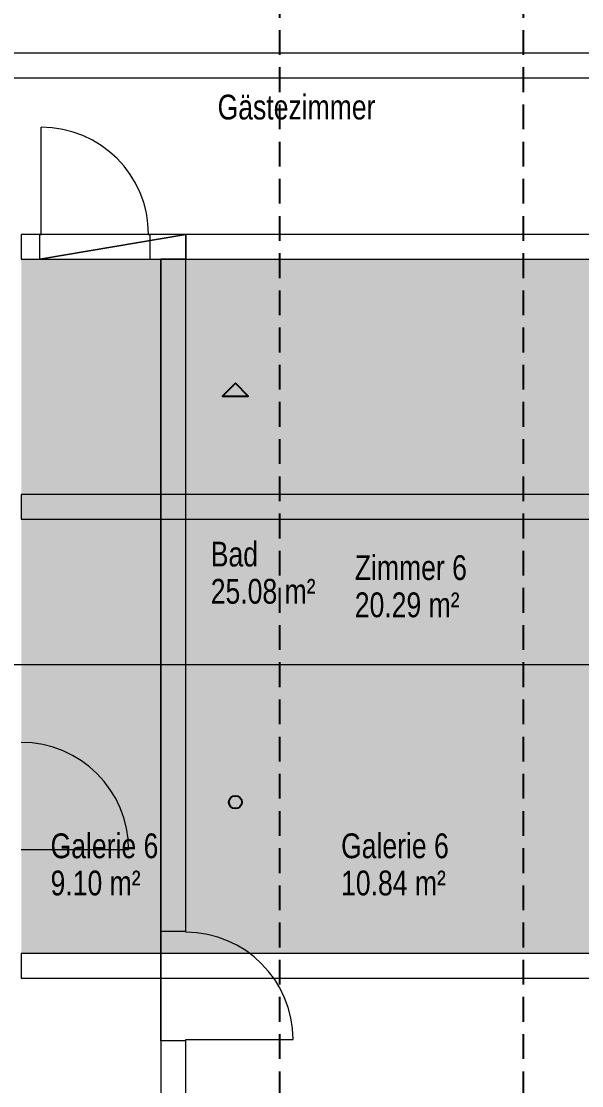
# Model space of a CAD drawing. Header units: metres. Extents: x 141.1 to 189.7, y 0 to 66.6.
# Drawn here: x 167.77 to 172.29, y 33.62 to 42.2 of the extents above; entities that cross this region are included whole.
import ezdxf

# ---------------------------------------------------------------- set-up
doc = ezdxf.new("R2010")
doc.units = ezdxf.units.M
doc.header["$XCLIPFRAME"] = 2
doc.linetypes.add('AUSGEZOGEN', pattern=[0])
doc.linetypes.add('VERDECKT2_S2', pattern=[0.27, 0.2, -0.07])
for name, color, linetype, lineweight in [('Allgemein01', 7, 'AUSGEZOGEN', 13), ('Beschriften', 7, 'AUSGEZOGEN', 13), ('Möblierung', 7, 'AUSGEZOGEN', 13), ('Treppe', 7, 'AUSGEZOGEN', 13), ('Tür', 7, 'AUSGEZOGEN', 13), ('Tür 2D', 7, 'AUSGEZOGEN', 13), ('Wand Holz nicht tragend', 7, 'AUSGEZOGEN', 13), ('Wand Holz tragend', 7, 'AUSGEZOGEN', 13)]:
    doc.layers.add(name, color=color, linetype=linetype, lineweight=lineweight)
doc.styles.add('Posterama Text Light', font='')
doc.styles.get('Posterama Text Light').set_extended_font_data('Posterama Text Light')
picture_1 = doc.add_image_def('image3.jpg', size_in_pixel=(256, 256))

msp = doc.modelspace()

# ---------------------------------------------------------------- hatches: boundary and pattern name
at = {"layer": 'Wand Holz tragend', "linetype": 'AUSGEZOGEN', "lineweight": 25, "transparency": 33554687}
msp.add_hatch(color=4, dxfattribs=at).paths.add_polyline_path([(167.7728, 40.2848), (167.7728, 34.6848), (172.4178, 34.6848), (172.4178, 40.2848)])

# ---------------------------------------------------------------- linework, layer by layer
at = {"layer": 'Allgemein01', "color": 7, "linetype": 'VERDECKT2_S2', "lineweight": 25, "transparency": 33554687}
for p, q in [((169.8538, 48.7329), (169.8538, 26.6948)), ((171.8165, 48.7329), (171.8165, 26.6948))]:
    msp.add_line(p, q, dxfattribs=at)
at = {"layer": 'Möblierung', "color": 52, "linetype": 'AUSGEZOGEN', "lineweight": 13, "transparency": 33554687}
msp.add_line((185.4039, 37.0117), (141.1487, 37.0117), dxfattribs=at)
at = {"layer": 'Treppe', "color": 7, "linetype": 'AUSGEZOGEN', "lineweight": 25, "transparency": 33554687}
msp.add_lwpolyline([(169.4978, 39.2848), (169.3938, 39.1808), (169.6018, 39.1808), (169.4978, 39.2848)], close=True, dxfattribs=at)
msp.add_lwpolyline([(169.4978, 39.2848), (169.3938, 39.1808), (169.6018, 39.1808), (169.4978, 39.2848)], close=True, dxfattribs=at)
msp.add_circle((169.4978, 35.9048), 0.052, dxfattribs=at)
msp.add_circle((169.4978, 35.9048), 0.052, dxfattribs=at)
at = {"layer": 'Tür', "transparency": 33554687}
for p, q in [((167.9228, 40.4848), (167.9328, 40.4848)), ((168.7978, 40.4848), (168.8078, 40.4848)), ((169.0978, 34.8547), (169.0978, 34.8647)), ((169.0978, 33.9797), (169.0978, 33.9897))]:
    msp.add_line(p, q, dxfattribs=at)
at = {"layer": 'Tür 2D', "transparency": 33554687}
for p, q in [((167.9328, 40.4848), (167.9328, 41.3498)), ((167.7728, 35.5216), (168.6378, 35.5216)), ((169.0978, 33.9897), (169.9628, 33.9897))]:
    msp.add_line(p, q, dxfattribs=at)
for centre in [(167.9328, 40.4848), (167.7728, 35.5216), (169.0978, 33.9897)]:
    msp.add_arc(centre, 0.865, 0, 90, dxfattribs=at)

# ---------------------------------------------------------------- texts
at = {"layer": 'Beschriften', "color": 7, "linetype": 'AUSGEZOGEN', "lineweight": 25, "transparency": 33554687, "char_height": 0.2, "attachment_point": 7, "style": 'Posterama Text Light'}
for s, insert, width in [('\\A1;{\\fPosterama Text Light|i0|b0;\\H0.200000;\\W0.800000;\\C7;Gästezimmer}\\P', (169.3544, 41.4091), 1.434667), ('\\A1;{\\fPosterama Text Light|i0|b0;\\H0.200000;\\W0.800000;\\C7;Bad}\\P', (169.2994, 37.8031), 0.458667), ('\\A1;{\\fPosterama Text Light|i0|b0;\\H0.200000;\\W0.800000;\\C7;Zimmer 6}\\P', (170.46, 37.6938), 1.053333), ('\\A1;{\\fPosterama Text Light|i0|b0;\\H0.200000;\\W0.800000;\\C7;25.08 m²}\\P', (169.2994, 37.5031), 0.986667), ('\\A1;{\\fPosterama Text Light|i0|b0;\\H0.200000;\\W0.800000;\\C7;20.29 m²}\\P', (170.46, 37.3938), 0.976), ('\\A1;{\\fPosterama Text Light|i0|b0;\\H0.200000;\\W0.800000;\\C7;Galerie 6}\\P', (168.0087, 35.4497), 1.005333), ('\\A1;{\\fPosterama Text Light|i0|b0;\\H0.200000;\\W0.800000;\\C7;Galerie 6}\\P', (170.3494, 35.4498), 1.005333), ('\\A1;{\\fPosterama Text Light|i0|b0;\\H0.200000;\\W0.800000;\\C7;9.10 m²}\\P', (168.0087, 35.1497), 0.816), ('\\A1;{\\fPosterama Text Light|i0|b0;\\H0.200000;\\W0.800000;\\C7;10.84 m²}\\P', (170.3494, 35.1498), 0.944)]:
    msp.add_mtext(s, dxfattribs=dict(at, insert=insert, width=width))

# ---------------------------------------------------------------- pictures from other files: only their frames are drawn
at = {"layer": 'Wand Holz nicht tragend', "lineweight": 18, "transparency": 33554687}
image = msp.add_image(picture_1, insert=(172.4178, 41.9471), size_in_units=(2.56, 2.56), rotation=-180, dxfattribs=at)
image.set_boundary_path([(-0.5, 255.5), (557.75, 255.5), (557.75, 235.5), (-0.5, 235.5), (-0.5, 255.5)])
image.dxf.flags = 15
image = msp.add_image(picture_1, insert=(169.0978, 40.4848), size_in_units=(2.56, 2.56), rotation=-180, dxfattribs=at)
image.set_boundary_path([(-0.5, 255.5), (28.5, 255.5), (28.5, 235.5), (-0.5, 235.5), (-0.5, 255.5), (117, 235.5), (117, 255.5), (132, 255.5), (132, 235.5), (117, 235.5), (-0.5, 255.5)])
image.dxf.flags = 15
image = msp.add_image(picture_1, insert=(172.4178, 40.4848), size_in_units=(2.56, 2.56), rotation=-180, dxfattribs=at)
image.set_boundary_path([(-0.5, 255.5), (464, 255.5), (464, 235.5), (-0.5, 235.5), (-0.5, 255.5)])
image.dxf.flags = 15
image = msp.add_image(picture_1, insert=(172.4178, 40.4848), size_in_units=(2.56, 2.56), rotation=-180, dxfattribs=at)
image.set_boundary_path([(-0.5, 255.5), (331.5, 255.5), (331.5, 235.5), (-0.5, 235.5), (-0.5, 255.5)])
image.dxf.flags = 15
image = msp.add_image(picture_1, insert=(168.8978, 40.2848), size_in_units=(2.56, 2.56), rotation=-90, dxfattribs=at)
image.set_boundary_path([(-0.5, 255.5), (541.507, 255.5), (541.507, 235.5), (-0.5, 235.5), (-0.5, 255.5), (630.007, 255.5), (692, 255.5), (692, 235.5), (630.007, 235.5), (630.007, 255.5), (-0.5, 255.5)])
image.dxf.flags = 15
image = msp.add_image(picture_1, insert=(172.4178, 38.3864), size_in_units=(2.56, 2.56), rotation=-180, dxfattribs=at)
image.set_boundary_path([(-0.5, 255.5), (464, 255.5), (464, 235.5), (-0.5, 235.5), (-0.5, 255.5)])
image.dxf.flags = 15
image = msp.add_image(picture_1, insert=(167.7728, 34.4848), size_in_units=(2.56, 2.56), dxfattribs=at)
image.set_boundary_path([(-0.5, 255.5), (464, 255.5), (464, 235.5), (-0.5, 235.5), (-0.5, 255.5)])
image.dxf.flags = 15
image = msp.add_image(picture_1, insert=(167.7728, 34.4848), size_in_units=(2.56, 2.56), dxfattribs=at)
image.set_boundary_path([(-0.5, 255.5), (464, 255.5), (464, 235.5), (-0.5, 235.5), (-0.5, 255.5)])
image.dxf.flags = 15

doc.saveas('drawing.dxf')
